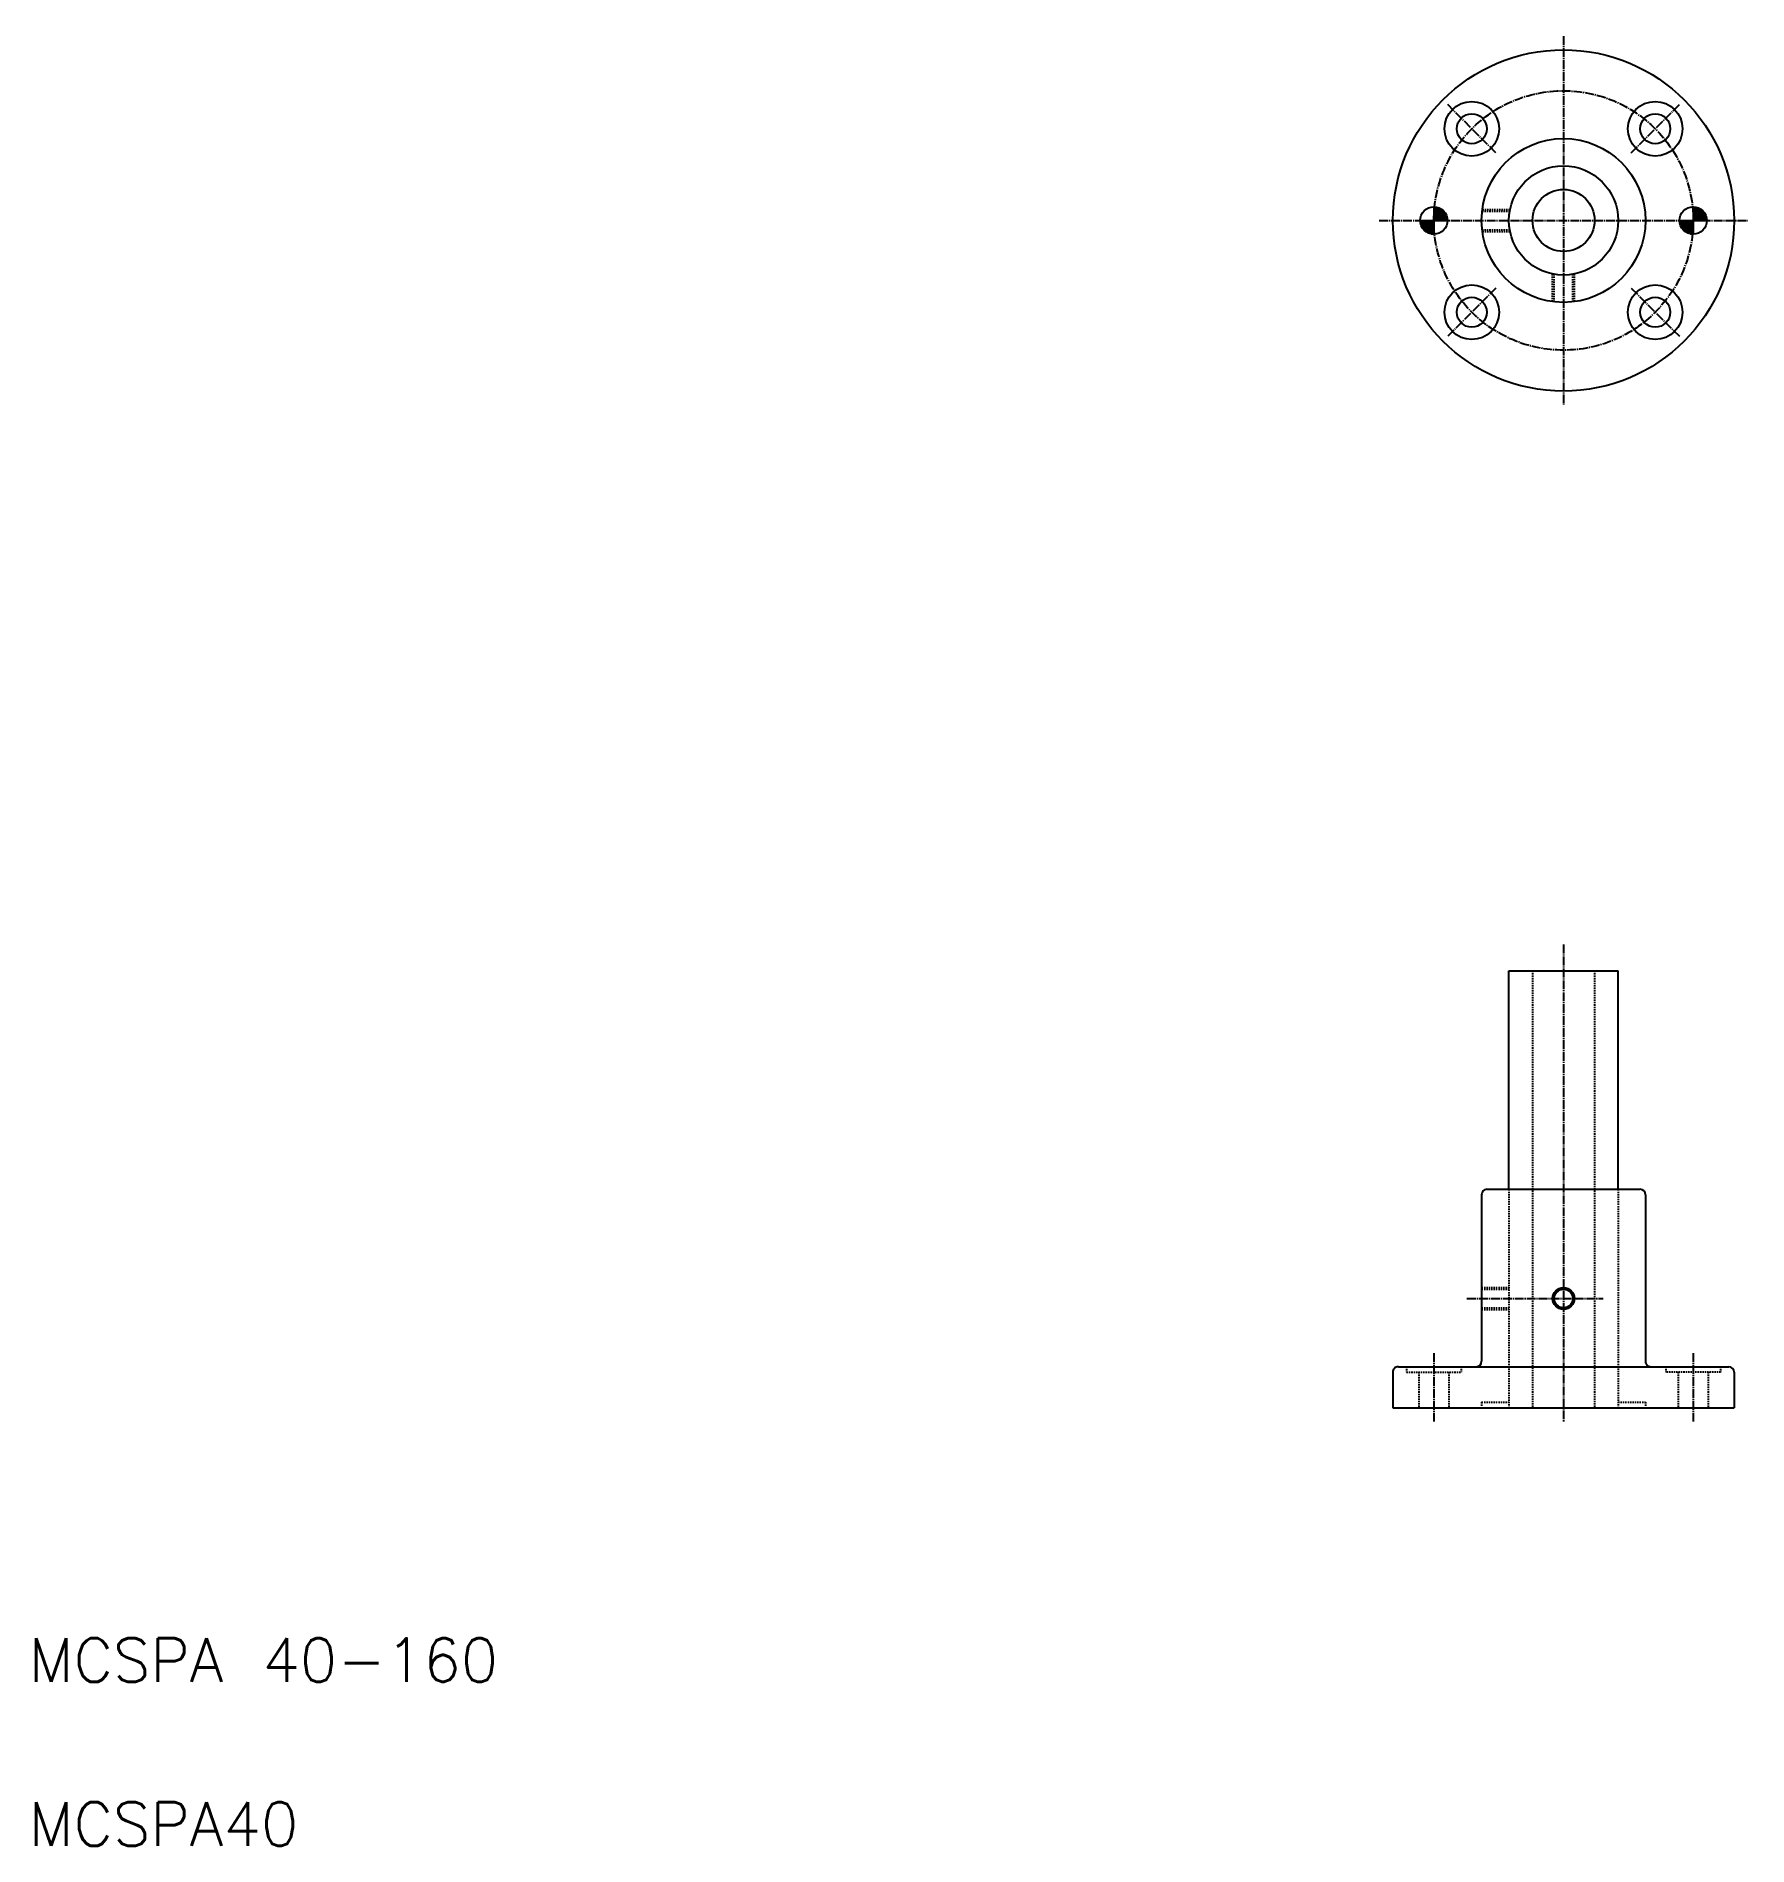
# Model space of a CAD drawing. Extents: x 43 to 670, y 40 to 703.
import ezdxf

# ---------------------------------------------------------------- set-up
doc = ezdxf.new("R2010")
doc.units = 0
doc.header["$LTSCALE"] = 0.25
doc.linetypes.add('CENTER', pattern=[17.5, 13, -1.5, 1.5, -1.5])
doc.linetypes.add('DASHED', pattern=[3.5, 2, -1.5])
doc.layers.get('0').update_dxf_attribs({"linetype": 'CONTINUOUS'})
doc.layers.add('CENTER', color=1, linetype='CENTER')
doc.styles.get("Standard").update_dxf_attribs({"font": 'txt', "bigfont": 'BIGFONT'})

msp = doc.modelspace()

# ---------------------------------------------------------------- linework, layer by layer
for p, q in [((554.66, 640.32), (554.66, 630.32)), ((554.66, 640.22), (555.64, 640.22)), ((554.66, 639.87), (556.73, 639.87)), ((554.66, 639.52), (557.37, 639.52)), ((554.66, 639.17), (557.85, 639.17)), ((554.66, 638.82), (558.23, 638.82)), ((554.66, 638.47), (558.54, 638.47)), ((554.66, 638.12), (558.8, 638.12)), ((554.66, 637.77), (559.02, 637.77)), ((554.66, 637.42), (559.19, 637.42)), ((554.66, 637.07), (559.34, 637.07)), ((554.66, 636.72), (559.46, 636.72)), ((554.66, 636.37), (559.55, 636.37)), ((649.66, 640.32), (649.66, 630.32)), ((649.66, 640.22), (650.64, 640.22)), ((649.66, 639.87), (651.73, 639.87)), ((649.66, 639.52), (652.37, 639.52)), ((649.66, 639.17), (652.85, 639.17)), ((649.66, 638.82), (653.23, 638.82)), ((649.66, 638.47), (653.54, 638.47)), ((649.66, 638.12), (653.8, 638.12)), ((649.66, 637.77), (654.02, 637.77)), ((649.66, 637.42), (654.19, 637.42)), ((649.66, 637.07), (654.34, 637.07)), ((649.66, 636.72), (654.46, 636.72)), ((649.66, 636.37), (654.55, 636.37)), ((549.66, 635.32), (559.66, 635.32)), ((549.67, 634.97), (554.66, 634.97)), ((549.71, 634.62), (554.66, 634.62)), ((549.77, 634.27), (554.66, 634.27)), ((549.86, 633.92), (554.66, 633.92)), ((549.97, 633.57), (554.66, 633.57)), ((550.12, 633.22), (554.66, 633.22)), ((550.3, 632.87), (554.66, 632.87)), ((550.51, 632.52), (554.66, 632.52)), ((550.77, 632.17), (554.66, 632.17)), ((551.08, 631.82), (554.66, 631.82)), ((551.46, 631.47), (554.66, 631.47)), ((551.94, 631.12), (554.66, 631.12)), ((552.58, 630.77), (554.66, 630.77)), ((553.65, 630.42), (554.66, 630.42)), ((554.66, 636.02), (559.61, 636.02)), ((554.66, 635.67), (559.65, 635.67)), ((554.66, 635.32), (559.66, 635.32)), ((644.66, 635.32), (654.66, 635.32)), ((644.67, 634.97), (649.66, 634.97)), ((644.71, 634.62), (649.66, 634.62)), ((644.77, 634.27), (649.66, 634.27)), ((644.86, 633.92), (649.66, 633.92)), ((644.97, 633.57), (649.66, 633.57)), ((645.12, 633.22), (649.66, 633.22)), ((645.3, 632.87), (649.66, 632.87)), ((645.51, 632.52), (649.66, 632.52)), ((645.77, 632.17), (649.66, 632.17)), ((646.08, 631.82), (649.66, 631.82)), ((646.46, 631.47), (649.66, 631.47)), ((646.94, 631.12), (649.66, 631.12)), ((647.58, 630.77), (649.66, 630.77)), ((648.65, 630.42), (649.66, 630.42)), ((649.66, 636.02), (654.61, 636.02)), ((649.66, 635.67), (654.65, 635.67)), ((649.66, 635.32), (654.66, 635.32)), ((598.16, 610.66), (598.16, 610.66)), ((598.16, 608.12), (598.16, 608.12)), ((582.16, 360.47), (622.16, 360.47)), ((582.16, 280.47), (582.16, 360.47)), ((622.16, 280.47), (622.16, 360.47)), ((572.16, 278.47), (572.16, 217.47)), ((574.16, 280.47), (630.16, 280.47)), ((632.16, 278.47), (632.16, 217.47)), ((539.66, 213.47), (539.66, 200.47)), ((541.66, 215.47), (662.66, 215.47)), ((664.66, 213.47), (664.66, 200.47)), ((539.66, 200.47), (664.66, 200.47))]:
    msp.add_line(p, q)
at = {"color": 3, "linetype": 'DASHED'}
for p, q in [((572.35, 638.72), (582.45, 638.72)), ((572.43, 639.32), (582.56, 639.32)), ((572.35, 631.92), (582.45, 631.92)), ((572.43, 631.32), (582.56, 631.32)), ((598.16, 605.59), (598.16, 615.72)), ((598.76, 605.51), (598.76, 615.61)), ((605.56, 605.51), (605.56, 615.61)), ((606.16, 605.59), (606.16, 615.72)), ((590.81, 360.47), (590.81, 200.47)), ((613.51, 360.47), (613.51, 200.47)), ((582.16, 280.47), (582.16, 200.47)), ((622.16, 280.47), (622.16, 200.47)), ((572.16, 244.47), (582.16, 244.47)), ((572.16, 243.87), (582.16, 243.87)), ((572.16, 237.07), (582.16, 237.07)), ((572.16, 236.47), (582.16, 236.47)), ((544.66, 215.47), (544.66, 213.47)), ((544.66, 213.47), (564.66, 213.47)), ((549.16, 213.47), (549.16, 200.47)), ((560.16, 213.47), (560.16, 200.47)), ((564.66, 215.47), (564.66, 213.47)), ((639.66, 215.47), (639.66, 213.47)), ((659.66, 213.47), (639.66, 213.47)), ((644.16, 213.47), (644.16, 200.47)), ((655.16, 213.47), (655.16, 200.47)), ((659.66, 215.47), (659.66, 213.47)), ((572.16, 202.47), (572.16, 200.47)), ((572.16, 202.47), (582.16, 202.47)), ((622.16, 202.47), (632.16, 202.47)), ((632.16, 202.47), (632.16, 200.47))]:
    msp.add_line(p, q, dxfattribs=at)
for centre, radius in [((602.16, 635.32), 62.5), ((568.57, 668.91), 10), ((635.75, 668.91), 10), ((568.57, 668.91), 5.5), ((635.75, 668.91), 5.5), ((602.16, 635.32), 30), ((602.16, 635.32), 20), ((602.16, 635.32), 11.35), ((554.66, 635.32), 5), ((649.66, 635.32), 5), ((568.57, 601.73), 10), ((635.75, 601.73), 10), ((568.57, 601.73), 5.5), ((635.75, 601.73), 5.5), ((602.16, 240.47), 3.4)]:
    msp.add_circle(centre, radius)
at = {"color": 3}
msp.add_circle((602.16, 240.47), 4, dxfattribs=at)
for centre, start, end in [((574.16, 278.47), 90, 180.00001), ((630.16, 278.47), 0, 90), ((541.66, 213.47), 90, 180.00001), ((570.16, 217.47), 270, 0), ((634.16, 217.47), 179.99999, 270), ((662.66, 213.47), 0, 90)]:
    msp.add_arc(centre, 2, start, end)
at = {"layer": 'CENTER', "color": 1, "linetype": 'CENTER'}
for p, q in [((602.16, 702.82), (602.16, 567.82)), ((577.41, 660.07), (559.73, 677.75)), ((626.91, 660.07), (644.58, 677.75)), ((534.66, 635.32), (669.66, 635.32)), ((577.41, 610.57), (559.73, 592.89)), ((626.91, 610.57), (644.58, 592.89)), ((602.16, 370.1), (602.16, 195.47)), ((566.8, 240.47), (616.64, 240.47)), ((554.66, 220.47), (554.66, 195.47)), ((649.66, 220.47), (649.66, 195.47))]:
    msp.add_line(p, q, dxfattribs=at)
msp.add_circle((602.16, 635.32), 47.5, dxfattribs=at)

# ---------------------------------------------------------------- texts
for s, p in [('MCSPA 40-160', (40, 100)), ('MCSPA40', (40, 40))]:
    msp.add_text(s, height=16).set_placement(p)

doc.saveas('drawing.dxf')
